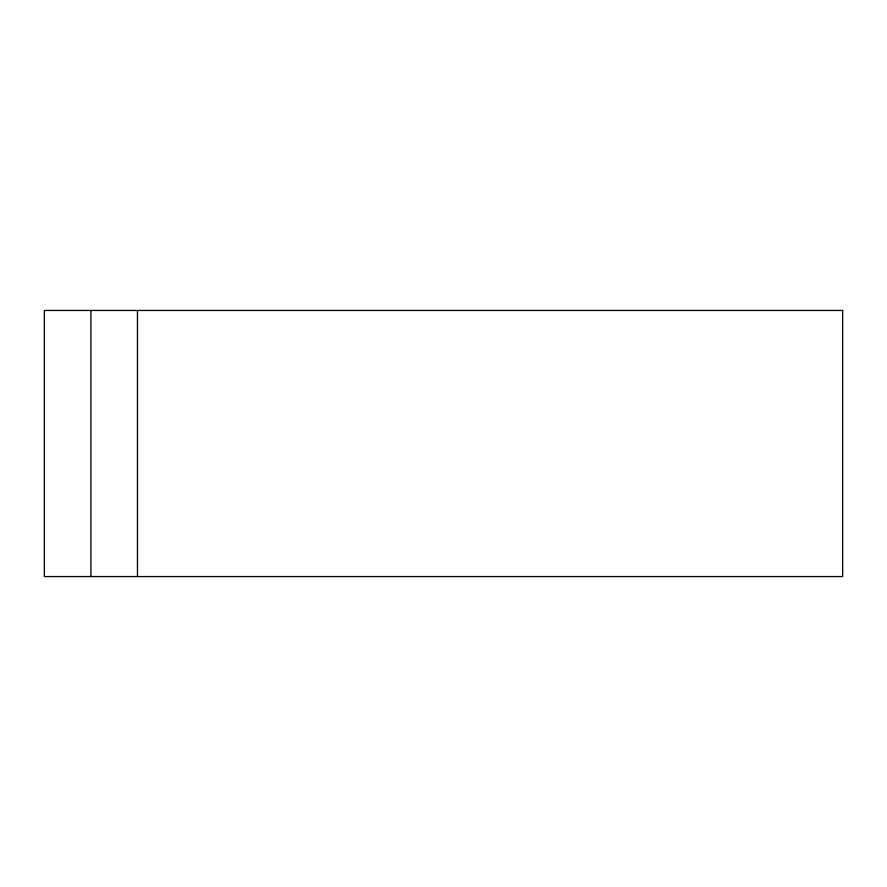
<?xml version="1.0" encoding="UTF-8"?>
<svg xmlns="http://www.w3.org/2000/svg" width="887" height="887" viewBox="0 0 887 887"><rect width="100%" height="100%" fill="white"/><g stroke="black" fill="none" stroke-linecap="round" stroke-linejoin="round"><path stroke-width="1.33" d="M137.485 310.45L137.485 576.55M90.917 310.45L90.917 576.55M842.65 310.45L44.35 310.45L44.35 576.55L842.65 576.55L842.65 310.45"/></g></svg>
